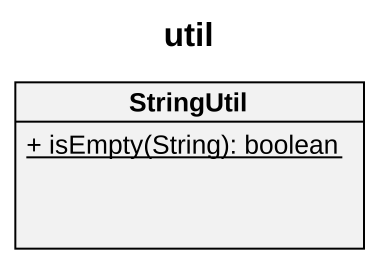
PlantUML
@startuml
title util
hide circle
hide empty members
skinparam classAttributeIconSize 0
class StringUtil {
  {static} + isEmpty(String): boolean
}
@enduml
